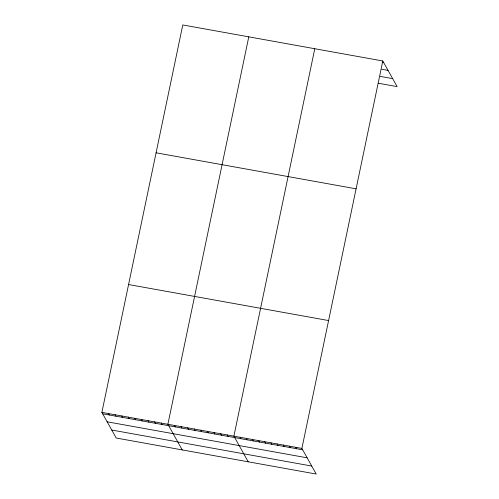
<?xml version="1.0" encoding="UTF-8"?>
<svg xmlns="http://www.w3.org/2000/svg" width="499" height="499" viewBox="0 0 499 499"><rect width="100%" height="100%" fill="white"/><g stroke="black" fill="none" stroke-linecap="round" stroke-linejoin="round"><path stroke-width="0.75" d="M382.789 60.978L301.895 448.414L316.223 474.05L116.211 438.022L101.883 412.386L182.777 24.95L382.789 60.978L397.117 86.614L378.566 83.271M248.783 36.839L167.889 424.275L182.216 449.911M314.782 48.727L233.894 436.163L248.221 461.8M382.203 62.144L383.575 62.387M381.86 69.267L388.041 70.384M380.282 76.391L392.644 78.617M156.081 152.806L356.093 188.828M128.58 284.536L328.591 320.558M101.883 412.386L301.895 448.414M102.675 413.802L302.687 449.83M107.142 421.798L307.153 457.82M111.745 430.032L311.756 466.054M295.714 447.297L296.5 448.713M289.532 446.187L290.318 447.603M283.351 445.071L284.137 446.486M277.163 443.96L277.955 445.376M270.982 442.844L271.774 444.26M264.801 441.734L265.593 443.143M258.619 440.617L259.411 442.033M252.438 439.507L253.23 440.916M246.257 438.39L247.049 439.806M240.075 437.28L240.861 438.69M227.288 434.978L228.08 436.388M220.689 433.787L221.481 435.203M214.09 432.602L214.882 434.011M207.49 431.41L208.283 432.826M200.891 430.219L201.677 431.635M194.292 429.034L195.078 430.444M187.693 427.843L188.479 429.259M181.087 426.657L181.879 428.067M174.488 425.466L175.28 426.882M161.289 423.09L162.075 424.499M154.69 421.898L155.476 423.314M148.091 420.713L148.877 422.123M141.485 419.522L142.277 420.938M134.886 418.33L135.678 419.746M128.287 417.145L129.079 418.555M121.687 415.954L122.48 417.37M115.088 414.769L115.874 416.178M108.489 413.577L109.275 414.993"/></g></svg>
